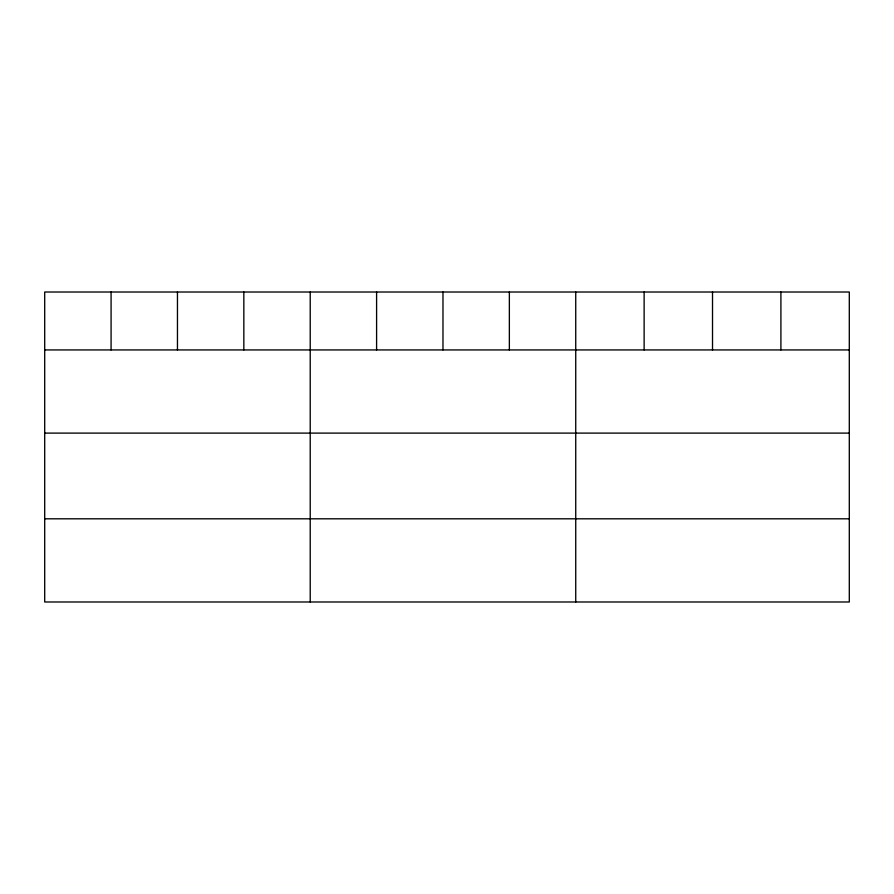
<?xml version="1.0" encoding="UTF-8"?>
<svg xmlns="http://www.w3.org/2000/svg" width="894" height="894" viewBox="0 0 894 894"><rect width="100%" height="100%" fill="white"/><g stroke="black" fill="none" stroke-linecap="round" stroke-linejoin="round"><path stroke-width="1.34" d="M849.3 433.109L849.3 292.014L44.7 292.014L44.7 601.986L849.3 601.986L849.3 433.109L44.7 433.109M44.7 349.934L849.3 349.934M44.7 518.811L849.3 518.811M780.909 292.014L780.909 349.934M712.518 292.014L712.518 349.934M644.127 292.014L644.127 349.934M575.736 292.014L575.736 601.986M509.356 292.014L509.356 349.934M442.977 292.014L442.977 349.934M376.597 292.014L376.597 349.934M310.218 292.014L310.218 601.986M243.838 292.014L243.838 349.934M177.459 292.014L177.459 349.934M111.079 292.014L111.079 349.934"/></g></svg>
